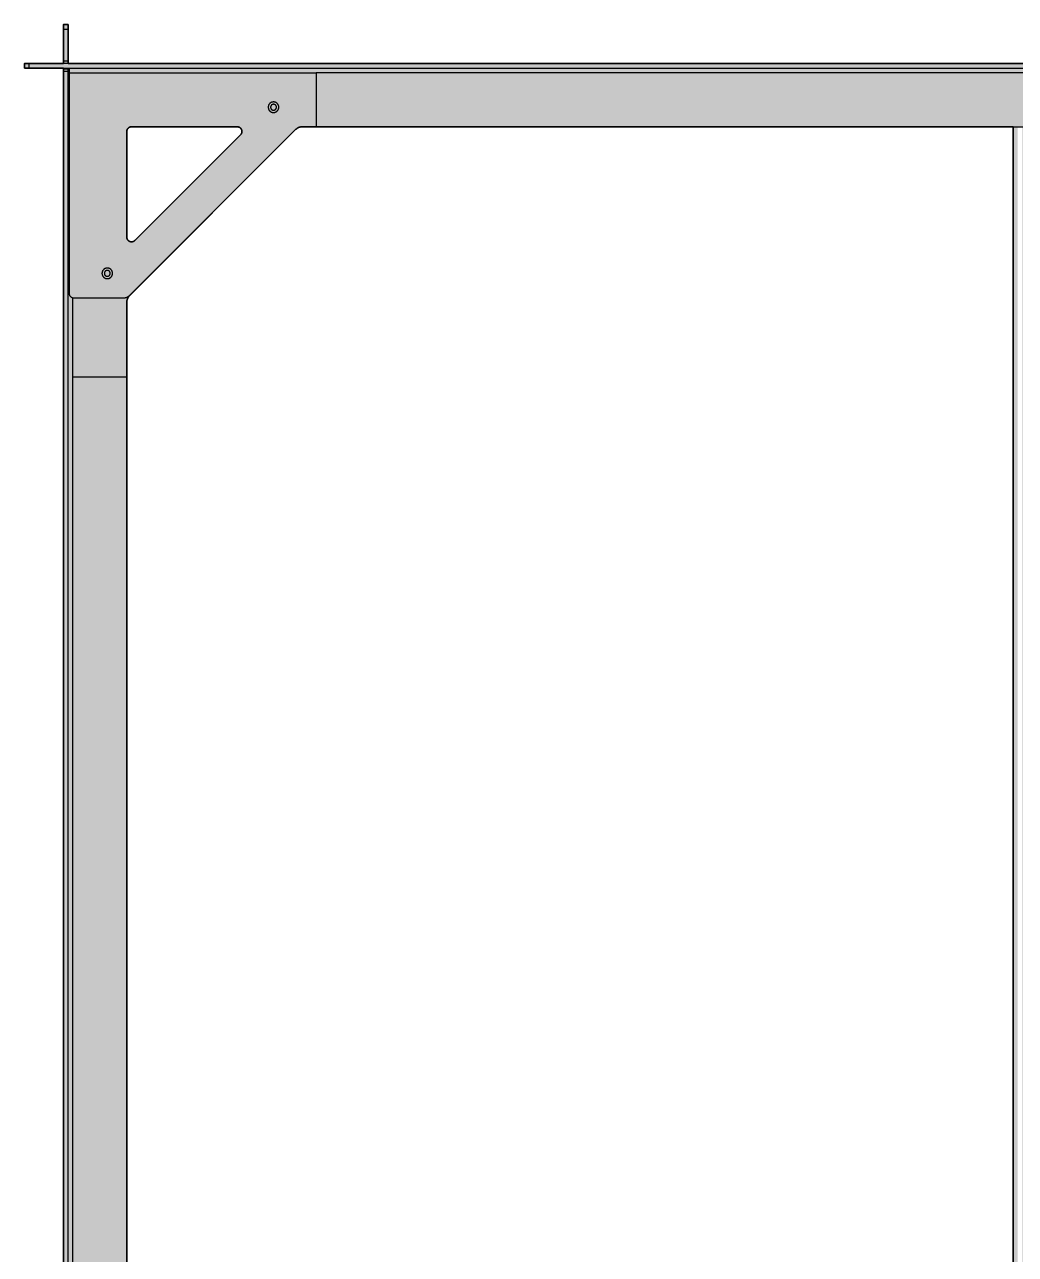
# Model space of a CAD drawing. Header units: millimetres. Extents: x 0 to 4956, y -1567 to 527.
# Drawn here: x 3262 to 4105, y -520 to 527 of the extents above; entities that cross this region are included whole.
import ezdxf

# ---------------------------------------------------------------- set-up
doc = ezdxf.new("R2010")
doc.units = ezdxf.units.MM
doc.layers.add('Blocks', color=7, linetype='Continuous')
doc.layers.add('Blocks$Fill', color=7, linetype='Continuous', true_color=0xffffff)
doc.layers.add('Blocks$Inner', color=7, linetype='Continuous', lineweight=25, true_color=0x007f00)
doc.layers.add('Blocks$Outline', color=7, linetype='Continuous', lineweight=35, true_color=0xff3f3f)

# ---------------------------------------------------------------- blocks, each defined once
blk = doc.blocks.new('Connect bed 160x200 Top')
at = {"layer": 'Blocks$Fill'}
h = blk.add_hatch(color=256, dxfattribs=at)
h.paths.add_polyline_path([(296.5, -972.4), (296.5, -1003.2), (292.5, -1003.2), (292.5, -999.2), (292.5, -972.4), (292.5, -970.4), (292.5, -970.2), (263.5, -970.2), (259.5, -970.2), (259.5, -966.2), (263.5, -966.2), (292.5, -966.2), (292.5, -965.7), (292.5, -965.5), (292.5, 1053.3), (292.5, 1053.8), (259.5, 1053.8), (259.5, 1057.8), (263.3, 1057.8), (263.5, 1057.8), (292.5, 1057.8), (292.5, 1058), (292.5, 1086.8), (292.5, 1090.8), (296.5, 1090.8), (296.5, 1086.8), (296.5, 1058), (296.5, 1057.8), (1650, 1057.8), (1916.5, 1057.8), (1916.5, 1058), (1916.5, 1060), (1916.5, 1086.8), (1916.5, 1090.8), (1920.5, 1090.8), (1920.5, 1086.8), (1920.5, 1060), (1920.5, 1057.8), (1953.5, 1057.8), (1953.5, 1053.8), (1949.5, 1053.8), (1920.5, 1053.8), (1920.5, 1053.1), (1920.5, 1051.1), (1920.5, -965.5), (1920.5, -966.2), (1953.5, -966.2), (1953.5, -970.2), (1949.5, -970.2), (1920.5, -970.2), (1920.5, -970.4), (1920.5, -972.4), (1920.5, -999.2), (1920.5, -1003.2), (1916.5, -1003.2), (1916.5, -999.2), (1916.5, -972.4), (1916.5, -970.2), (1650, -970.2), (296.5, -970.2), (296.5, -970.4)], flags=0)
h.paths.add_polyline_path([(346.5, 1000), (346.5, 999.8), (346.5, 909.9), (346.5, 909.8), (346.5, 909.6), (346.5, 909.5), (346.5, 909.4), (346.5, 909.2), (346.6, 909.1), (346.6, 909), (346.6, 908.8), (346.7, 908.7), (346.7, 908.6), (346.8, 908.4), (346.8, 908.3), (346.9, 908.2), (346.9, 908), (347, 907.9), (347.1, 907.8), (347.2, 907.7), (347.2, 907.6), (347.3, 907.5), (347.4, 907.4), (347.5, 907.3), (347.6, 907.2), (347.7, 907.1), (347.8, 907), (347.9, 906.9), (348, 906.8), (348.1, 906.7), (348.2, 906.6), (348.3, 906.5), (348.5, 906.5), (348.6, 906.4), (348.7, 906.3), (348.8, 906.3), (349, 906.2), (349.1, 906.2), (349.2, 906.1), (349.3, 906.1), (349.5, 906), (349.6, 906), (349.8, 906), (349.9, 906), (350, 905.9), (350.2, 905.9), (350.3, 905.9), (350.4, 905.9), (350.6, 905.9), (350.7, 905.9), (350.9, 905.9), (351, 905.9), (351.1, 906), (351.3, 906), (351.4, 906), (351.5, 906.1), (351.7, 906.1), (351.8, 906.1), (351.9, 906.2), (352.1, 906.2), (352.2, 906.3), (352.3, 906.4), (352.4, 906.4), (352.6, 906.5), (352.7, 906.6), (352.8, 906.6), (352.9, 906.7), (353, 906.8), (353.1, 906.9), (353.2, 907), (353.3, 907.1), (443.2, 997), (443.3, 997.1), (443.4, 997.2), (443.5, 997.3), (443.6, 997.4), (443.7, 997.5), (443.8, 997.6), (443.8, 997.8), (443.9, 997.9), (444, 998), (444, 998.1), (444.1, 998.3), (444.1, 998.4), (444.2, 998.5), (444.2, 998.6), (444.3, 998.8), (444.3, 998.9), (444.3, 999.1), (444.4, 999.2), (444.4, 999.3), (444.4, 999.5), (444.4, 999.6), (444.4, 999.7), (444.4, 999.9), (444.4, 1000), (444.4, 1000.2), (444.4, 1000.3), (444.4, 1000.4), (444.3, 1000.6), (444.3, 1000.7), (444.3, 1000.8), (444.2, 1001), (444.2, 1001.1), (444.1, 1001.2), (444.1, 1001.4), (444, 1001.5), (444, 1001.6), (443.9, 1001.7), (443.9, 1001.9), (443.8, 1002), (443.7, 1002.1), (443.6, 1002.2), (443.5, 1002.3), (443.5, 1002.4), (443.4, 1002.5), (443.3, 1002.6), (443.2, 1002.7), (443.1, 1002.8), (443, 1002.9), (442.9, 1003), (442.7, 1003.1), (442.6, 1003.2), (442.5, 1003.2), (442.4, 1003.3), (442.3, 1003.4), (442.1, 1003.4), (442, 1003.5), (441.9, 1003.5), (441.8, 1003.6), (441.6, 1003.6), (441.5, 1003.7), (441.4, 1003.7), (441.2, 1003.7), (441.1, 1003.8), (441, 1003.8), (440.8, 1003.8), (440.7, 1003.8), (440.5, 1003.8), (440.4, 1003.8), (350.5, 1003.8), (350.3, 1003.8), (350.2, 1003.8), (350.1, 1003.8), (349.9, 1003.8), (349.8, 1003.8), (349.7, 1003.7), (349.5, 1003.7), (349.4, 1003.7), (349.3, 1003.6), (349.1, 1003.6), (349, 1003.6), (348.9, 1003.5), (348.8, 1003.4), (348.6, 1003.4), (348.5, 1003.3), (348.4, 1003.2), (348.3, 1003.2), (348.2, 1003.1), (348.1, 1003), (348, 1002.9), (347.9, 1002.8), (347.8, 1002.8), (347.7, 1002.7), (347.6, 1002.6), (347.5, 1002.5), (347.4, 1002.4), (347.3, 1002.2), (347.2, 1002.1), (347.1, 1002), (347.1, 1001.9), (347, 1001.8), (346.9, 1001.7), (346.9, 1001.5), (346.8, 1001.4), (346.8, 1001.3), (346.7, 1001.2), (346.7, 1001), (346.6, 1000.9), (346.6, 1000.8), (346.6, 1000.6), (346.5, 1000.5), (346.5, 1000.4), (346.5, 1000.2), (346.5, 1000.1)], flags=0)
h.paths.add_polyline_path([(1772.6, 1003.8), (1772.4, 1003.8), (1772.3, 1003.8), (1772.2, 1003.8), (1772, 1003.8), (1771.9, 1003.8), (1771.7, 1003.7), (1771.6, 1003.7), (1771.5, 1003.7), (1771.3, 1003.6), (1771.2, 1003.6), (1771.1, 1003.5), (1771, 1003.5), (1770.8, 1003.4), (1770.7, 1003.4), (1770.6, 1003.3), (1770.5, 1003.2), (1770.3, 1003.2), (1770.2, 1003.1), (1770.1, 1003), (1770, 1002.9), (1769.9, 1002.8), (1769.8, 1002.7), (1769.7, 1002.6), (1769.6, 1002.5), (1769.5, 1002.4), (1769.4, 1002.3), (1769.3, 1002.2), (1769.3, 1002.1), (1769.2, 1002), (1769.1, 1001.9), (1769.1, 1001.7), (1769, 1001.6), (1768.9, 1001.5), (1768.9, 1001.4), (1768.8, 1001.2), (1768.8, 1001.1), (1768.7, 1001), (1768.7, 1000.8), (1768.7, 1000.7), (1768.6, 1000.6), (1768.6, 1000.4), (1768.6, 1000.3), (1768.6, 1000.2), (1768.6, 1000), (1768.6, 999.9), (1768.6, 999.7), (1768.6, 999.6), (1768.6, 999.5), (1768.6, 999.3), (1768.6, 999.2), (1768.6, 999.1), (1768.7, 998.9), (1768.7, 998.8), (1768.7, 998.6), (1768.8, 998.5), (1768.8, 998.4), (1768.9, 998.3), (1768.9, 998.1), (1769, 998), (1769.1, 997.9), (1769.1, 997.8), (1769.2, 997.6), (1769.3, 997.5), (1769.4, 997.4), (1769.5, 997.3), (1769.6, 997.2), (1769.6, 997.1), (1769.7, 997), (1859.7, 907.1), (1859.8, 907), (1859.9, 906.9), (1860, 906.8), (1860.1, 906.7), (1860.2, 906.6), (1860.3, 906.6), (1860.4, 906.5), (1860.5, 906.4), (1860.7, 906.4), (1860.8, 906.3), (1860.9, 906.2), (1861, 906.2), (1861.2, 906.1), (1861.3, 906.1), (1861.4, 906.1), (1861.6, 906), (1861.7, 906), (1861.8, 906), (1862, 905.9), (1862.1, 905.9), (1862.3, 905.9), (1862.4, 905.9), (1862.5, 905.9), (1862.7, 905.9), (1862.8, 905.9), (1862.9, 905.9), (1863.1, 906), (1863.2, 906), (1863.4, 906), (1863.5, 906), (1863.6, 906.1), (1863.8, 906.1), (1863.9, 906.2), (1864, 906.2), (1864.1, 906.3), (1864.3, 906.3), (1864.4, 906.4), (1864.5, 906.5), (1864.6, 906.5), (1864.7, 906.6), (1864.9, 906.7), (1865, 906.8), (1865.1, 906.9), (1865.2, 907), (1865.3, 907.1), (1865.4, 907.2), (1865.5, 907.3), (1865.6, 907.4), (1865.7, 907.5), (1865.7, 907.6), (1865.8, 907.7), (1865.9, 907.8), (1866, 907.9), (1866, 908), (1866.1, 908.2), (1866.1, 908.3), (1866.2, 908.4), (1866.2, 908.6), (1866.3, 908.7), (1866.3, 908.8), (1866.4, 909), (1866.4, 909.1), (1866.4, 909.2), (1866.4, 909.4), (1866.5, 909.5), (1866.5, 909.6), (1866.5, 909.8), (1866.5, 909.9), (1866.5, 999.8), (1866.5, 1000), (1866.5, 1000.1), (1866.5, 1000.2), (1866.4, 1000.4), (1866.4, 1000.5), (1866.4, 1000.7), (1866.4, 1000.8), (1866.3, 1000.9), (1866.3, 1001.1), (1866.2, 1001.2), (1866.2, 1001.3), (1866.1, 1001.5), (1866.1, 1001.6), (1866, 1001.7), (1866, 1001.8), (1865.9, 1002), (1865.8, 1002.1), (1865.7, 1002.2), (1865.6, 1002.3), (1865.6, 1002.4), (1865.5, 1002.5), (1865.4, 1002.6), (1865.3, 1002.7), (1865.2, 1002.8), (1865.1, 1002.9), (1864.9, 1003), (1864.8, 1003.1), (1864.7, 1003.1), (1864.6, 1003.2), (1864.5, 1003.3), (1864.4, 1003.4), (1864.2, 1003.4), (1864.1, 1003.5), (1864, 1003.5), (1863.9, 1003.6), (1863.7, 1003.6), (1863.6, 1003.7), (1863.5, 1003.7), (1863.3, 1003.7), (1863.2, 1003.8), (1863, 1003.8), (1862.9, 1003.8), (1862.8, 1003.8), (1862.6, 1003.8), (1862.5, 1003.8)], flags=0)
h.paths.add_polyline_path([(1866.5, -912.3), (1866.5, -912.2), (1866.5, -822.3), (1866.5, -822.1), (1866.5, -822), (1866.5, -821.8), (1866.4, -821.7), (1866.4, -821.6), (1866.4, -821.4), (1866.4, -821.3), (1866.3, -821.2), (1866.3, -821), (1866.2, -820.9), (1866.2, -820.8), (1866.1, -820.6), (1866.1, -820.5), (1866, -820.4), (1866, -820.3), (1865.9, -820.1), (1865.8, -820), (1865.7, -819.9), (1865.7, -819.8), (1865.6, -819.7), (1865.5, -819.6), (1865.4, -819.5), (1865.3, -819.4), (1865.2, -819.3), (1865.1, -819.2), (1865, -819.1), (1864.9, -819), (1864.7, -819), (1864.6, -818.9), (1864.5, -818.8), (1864.4, -818.7), (1864.3, -818.7), (1864.1, -818.6), (1864, -818.6), (1863.9, -818.5), (1863.8, -818.5), (1863.6, -818.4), (1863.5, -818.4), (1863.4, -818.3), (1863.2, -818.3), (1863.1, -818.3), (1862.9, -818.3), (1862.8, -818.3), (1862.7, -818.3), (1862.5, -818.3), (1862.4, -818.3), (1862.3, -818.3), (1862.1, -818.3), (1862, -818.3), (1861.8, -818.3), (1861.7, -818.3), (1861.6, -818.4), (1861.4, -818.4), (1861.3, -818.4), (1861.2, -818.5), (1861, -818.5), (1860.9, -818.6), (1860.8, -818.6), (1860.7, -818.7), (1860.5, -818.8), (1860.4, -818.8), (1860.3, -818.9), (1860.2, -819), (1860.1, -819.1), (1860, -819.1), (1859.9, -819.2), (1859.8, -819.3), (1859.7, -819.4), (1769.7, -909.3), (1769.6, -909.4), (1769.6, -909.5), (1769.5, -909.6), (1769.4, -909.8), (1769.3, -909.9), (1769.2, -910), (1769.1, -910.1), (1769.1, -910.2), (1769, -910.3), (1768.9, -910.5), (1768.9, -910.6), (1768.8, -910.7), (1768.8, -910.9), (1768.7, -911), (1768.7, -911.1), (1768.7, -911.3), (1768.6, -911.4), (1768.6, -911.5), (1768.6, -911.7), (1768.6, -911.8), (1768.6, -911.9), (1768.6, -912.1), (1768.6, -912.2), (1768.6, -912.4), (1768.6, -912.5), (1768.6, -912.6), (1768.6, -912.8), (1768.6, -912.9), (1768.7, -913), (1768.7, -913.2), (1768.7, -913.3), (1768.8, -913.4), (1768.8, -913.6), (1768.9, -913.7), (1768.9, -913.8), (1769, -914), (1769.1, -914.1), (1769.1, -914.2), (1769.2, -914.3), (1769.3, -914.4), (1769.3, -914.5), (1769.4, -914.7), (1769.5, -914.8), (1769.6, -914.9), (1769.7, -915), (1769.8, -915.1), (1769.9, -915.2), (1770, -915.2), (1770.1, -915.3), (1770.2, -915.4), (1770.3, -915.5), (1770.5, -915.6), (1770.6, -915.6), (1770.7, -915.7), (1770.8, -915.8), (1771, -915.8), (1771.1, -915.9), (1771.2, -915.9), (1771.3, -916), (1771.5, -916), (1771.6, -916.1), (1771.7, -916.1), (1771.9, -916.1), (1772, -916.1), (1772.2, -916.1), (1772.3, -916.2), (1772.4, -916.2), (1772.6, -916.2), (1862.5, -916.2), (1862.6, -916.2), (1862.8, -916.2), (1862.9, -916.1), (1863, -916.1), (1863.2, -916.1), (1863.3, -916.1), (1863.5, -916), (1863.6, -916), (1863.7, -916), (1863.9, -915.9), (1864, -915.9), (1864.1, -915.8), (1864.2, -915.8), (1864.4, -915.7), (1864.5, -915.6), (1864.6, -915.6), (1864.7, -915.5), (1864.8, -915.4), (1864.9, -915.3), (1865.1, -915.2), (1865.2, -915.1), (1865.3, -915), (1865.4, -914.9), (1865.5, -914.8), (1865.6, -914.7), (1865.6, -914.6), (1865.7, -914.5), (1865.8, -914.4), (1865.9, -914.3), (1866, -914.2), (1866, -914), (1866.1, -913.9), (1866.1, -913.8), (1866.2, -913.7), (1866.2, -913.5), (1866.3, -913.4), (1866.3, -913.3), (1866.4, -913.1), (1866.4, -913), (1866.4, -912.9), (1866.4, -912.7), (1866.5, -912.6), (1866.5, -912.4)], flags=0)
h.paths.add_polyline_path([(1108.5, -916.2), (1108.5, 1003.8), (1104.5, 1003.8), (1104.5, -916.2)], flags=0)
h.paths.add_polyline_path([(440.4, -916.2), (440.5, -916.2), (440.7, -916.2), (440.8, -916.1), (441, -916.1), (441.1, -916.1), (441.2, -916.1), (441.4, -916.1), (441.5, -916), (441.6, -916), (441.8, -915.9), (441.9, -915.9), (442, -915.8), (442.1, -915.8), (442.3, -915.7), (442.4, -915.6), (442.5, -915.6), (442.6, -915.5), (442.7, -915.4), (442.9, -915.3), (443, -915.2), (443.1, -915.2), (443.2, -915.1), (443.3, -915), (443.4, -914.9), (443.5, -914.8), (443.5, -914.7), (443.6, -914.5), (443.7, -914.4), (443.8, -914.3), (443.9, -914.2), (443.9, -914.1), (444, -914), (444, -913.8), (444.1, -913.7), (444.1, -913.6), (444.2, -913.4), (444.2, -913.3), (444.3, -913.2), (444.3, -913), (444.3, -912.9), (444.4, -912.8), (444.4, -912.6), (444.4, -912.5), (444.4, -912.4), (444.4, -912.2), (444.4, -912.1), (444.4, -911.9), (444.4, -911.8), (444.4, -911.7), (444.4, -911.5), (444.3, -911.4), (444.3, -911.3), (444.3, -911.1), (444.2, -911), (444.2, -910.9), (444.1, -910.7), (444.1, -910.6), (444, -910.5), (444, -910.3), (443.9, -910.2), (443.8, -910.1), (443.8, -910), (443.7, -909.9), (443.6, -909.8), (443.5, -909.6), (443.4, -909.5), (443.3, -909.4), (443.2, -909.3), (353.3, -819.4), (353.2, -819.3), (353.1, -819.2), (353, -819.1), (352.9, -819.1), (352.8, -819), (352.7, -818.9), (352.6, -818.8), (352.4, -818.8), (352.3, -818.7), (352.2, -818.6), (352.1, -818.6), (351.9, -818.5), (351.8, -818.5), (351.7, -818.4), (351.5, -818.4), (351.4, -818.4), (351.3, -818.3), (351.1, -818.3), (351, -818.3), (350.9, -818.3), (350.7, -818.3), (350.6, -818.3), (350.4, -818.3), (350.3, -818.3), (350.2, -818.3), (350, -818.3), (349.9, -818.3), (349.8, -818.3), (349.6, -818.3), (349.5, -818.4), (349.3, -818.4), (349.2, -818.5), (349.1, -818.5), (349, -818.6), (348.8, -818.6), (348.7, -818.7), (348.6, -818.7), (348.5, -818.8), (348.3, -818.9), (348.2, -819), (348.1, -819), (348, -819.1), (347.9, -819.2), (347.8, -819.3), (347.7, -819.4), (347.6, -819.5), (347.5, -819.6), (347.4, -819.7), (347.3, -819.8), (347.2, -819.9), (347.2, -820), (347.1, -820.1), (347, -820.3), (346.9, -820.4), (346.9, -820.5), (346.8, -820.6), (346.8, -820.8), (346.7, -820.9), (346.7, -821), (346.6, -821.2), (346.6, -821.3), (346.6, -821.4), (346.5, -821.6), (346.5, -821.7), (346.5, -821.8), (346.5, -822), (346.5, -822.1), (346.5, -822.3), (346.5, -912.2), (346.5, -912.3), (346.5, -912.4), (346.5, -912.6), (346.5, -912.7), (346.5, -912.8), (346.6, -913), (346.6, -913.1), (346.6, -913.2), (346.7, -913.4), (346.7, -913.5), (346.8, -913.6), (346.8, -913.8), (346.9, -913.9), (346.9, -914), (347, -914.1), (347.1, -914.2), (347.1, -914.4), (347.2, -914.5), (347.3, -914.6), (347.4, -914.7), (347.5, -914.8), (347.6, -914.9), (347.7, -915), (347.8, -915.1), (347.9, -915.2), (348, -915.3), (348.1, -915.4), (348.2, -915.4), (348.3, -915.5), (348.4, -915.6), (348.5, -915.7), (348.6, -915.7), (348.8, -915.8), (348.9, -915.8), (349, -915.9), (349.1, -915.9), (349.3, -916), (349.4, -916), (349.5, -916.1), (349.7, -916.1), (349.8, -916.1), (349.9, -916.1), (350.1, -916.1), (350.2, -916.2), (350.3, -916.2), (350.5, -916.2)], flags=0)
h.paths.add_polyline_path([(1112.5, -916.2), (1650, -916.2), (1705.5, -916.2), (1717.4, -916.2), (1717.7, -916.2), (1718, -916.1), (1718.3, -916.1), (1718.5, -916.1), (1718.8, -916), (1719.1, -915.9), (1719.3, -915.9), (1719.6, -915.8), (1719.9, -915.7), (1720.1, -915.6), (1720.4, -915.5), (1720.6, -915.4), (1720.9, -915.3), (1721.1, -915.1), (1721.3, -915), (1721.6, -914.9), (1721.8, -914.7), (1722, -914.5), (1722.2, -914.4), (1722.4, -914.2), (1722.6, -914), (1722.8, -913.8), (1864.1, -772.5), (1864.5, -772.1), (1864.7, -771.9), (1864.9, -771.7), (1865, -771.5), (1865.2, -771.2), (1865.3, -771), (1865.5, -770.8), (1865.6, -770.5), (1865.7, -770.3), (1865.8, -770), (1865.9, -769.8), (1866, -769.5), (1866.1, -769.3), (1866.2, -769), (1866.3, -768.7), (1866.3, -768.5), (1866.4, -768.2), (1866.4, -767.9), (1866.4, -767.7), (1866.5, -767.4), (1866.5, -767.1), (1866.5, -766.9), (1866.5, 854.8), (1866.5, 855.1), (1866.4, 855.3), (1866.4, 855.6), (1866.4, 855.9), (1866.3, 856.1), (1866.3, 856.4), (1866.2, 856.7), (1866.1, 856.9), (1866, 857.2), (1865.9, 857.5), (1865.8, 857.7), (1865.7, 858), (1865.6, 858.2), (1865.5, 858.4), (1865.3, 858.7), (1865.2, 858.9), (1865, 859.1), (1864.9, 859.4), (1864.7, 859.6), (1864.5, 859.8), (1864.3, 860), (1864.1, 860.2), (1722.6, 1001.7), (1722.4, 1001.9), (1722.2, 1002), (1722, 1002.2), (1721.8, 1002.4), (1721.6, 1002.5), (1721.3, 1002.7), (1721.1, 1002.8), (1720.9, 1002.9), (1720.6, 1003.1), (1720.4, 1003.2), (1720.1, 1003.3), (1719.9, 1003.4), (1719.6, 1003.5), (1719.3, 1003.5), (1719.1, 1003.6), (1718.8, 1003.7), (1718.5, 1003.7), (1718.3, 1003.8), (1718, 1003.8), (1717.7, 1003.8), (1717.4, 1003.8), (1717.2, 1003.8), (1705.5, 1003.8), (1650, 1003.8), (1112.5, 1003.8)], flags=0)
h.paths.add_polyline_path([(507.5, -916.2), (1100.5, -916.2), (1100.5, 1003.8), (507.5, 1003.8), (495.8, 1003.8), (495.3, 1003.8), (495, 1003.8), (494.7, 1003.8), (494.4, 1003.7), (494.2, 1003.7), (493.9, 1003.6), (493.6, 1003.5), (493.4, 1003.5), (493.1, 1003.4), (492.9, 1003.3), (492.6, 1003.2), (492.4, 1003.1), (492.1, 1002.9), (491.9, 1002.8), (491.6, 1002.7), (491.4, 1002.5), (491.2, 1002.4), (491, 1002.2), (490.8, 1002), (490.5, 1001.9), (490.3, 1001.7), (490.1, 1001.5), (348.9, 860.2), (348.3, 859.6), (348.1, 859.4), (348, 859.1), (347.8, 858.9), (347.7, 858.7), (347.5, 858.4), (347.4, 858.2), (347.3, 858), (347.2, 857.7), (347.1, 857.5), (347, 857.2), (346.9, 856.9), (346.8, 856.7), (346.7, 856.4), (346.7, 856.1), (346.6, 855.9), (346.6, 855.6), (346.6, 855.3), (346.5, 855.1), (346.5, 854.8), (346.5, 854.5), (346.5, 790.8), (346.5, -703.2), (346.5, -767.1), (346.5, -767.4), (346.6, -767.7), (346.6, -767.9), (346.6, -768.2), (346.7, -768.5), (346.7, -768.7), (346.8, -769), (346.9, -769.3), (347, -769.5), (347.1, -769.8), (347.2, -770), (347.3, -770.3), (347.4, -770.5), (347.5, -770.8), (347.7, -771), (347.8, -771.2), (348, -771.5), (348.1, -771.7), (348.3, -771.9), (348.5, -772.1), (348.9, -772.5), (490.3, -914), (490.5, -914.2), (490.8, -914.4), (491, -914.5), (491.2, -914.7), (491.4, -914.9), (491.6, -915), (491.9, -915.1), (492.1, -915.3), (492.4, -915.4), (492.6, -915.5), (492.9, -915.6), (493.1, -915.7), (493.4, -915.8), (493.6, -915.9), (493.9, -915.9), (494.2, -916), (494.4, -916.1), (494.7, -916.1), (495, -916.1), (495.3, -916.2), (495.5, -916.2), (495.8, -916.2)], flags=0)
at = {"layer": 'Blocks$Inner'}
for p, q in [((263.3, 1057.8), (259.5, 1057.8)), ((259.5, 1057.8), (259.5, 1053.8)), ((263.5, 1057.8), (263.3, 1057.8)), ((263.5, 1053.8), (263.5, 1057.8)), ((1650, 1057.8), (263.5, 1057.8)), ((292.5, 1060), (296.5, 1060)), ((296.5, 1057.8), (296.5, 1058)), ((259.5, 1053.8), (263.5, 1053.8)), ((263.5, 1053.8), (1650, 1053.8)), ((297.7, 1049.8), (297.7, 1053.8)), ((1650, 1049.8), (507.5, 1049.8)), ((297.7, 1036.8), (296.5, 1036.8)), ((507.5, 1003.8), (1650, 1003.8)), ((1100.5, 1003.8), (1100.5, -916.2)), ((300.5, -770.3), (300.5, 858))]:
    blk.add_line(p, q, dxfattribs=at)
for points in [[(296.5, 1086.8), (296.5, 1090.8), (292.5, 1090.8), (292.5, 1086.8)], [(495.8, 1003.8), (495.5, 1003.8), (495.3, 1003.8), (495, 1003.8), (494.7, 1003.8), (494.4, 1003.7), (494.2, 1003.7), (493.9, 1003.6), (493.6, 1003.5), (493.4, 1003.5), (493.1, 1003.4), (492.9, 1003.3), (492.6, 1003.2), (492.4, 1003.1), (492.1, 1002.9), (491.9, 1002.8), (491.6, 1002.7), (491.4, 1002.5), (491.2, 1002.4), (491, 1002.2), (490.8, 1002), (490.5, 1001.9), (490.3, 1001.7), (490.1, 1001.5), (348.8, 860.2), (348.6, 860), (348.4, 859.8), (348.2, 859.6), (348, 859.5), (347.8, 859.3), (347.6, 859.1), (347.3, 859), (347.1, 858.9), (346.9, 858.7), (346.6, 858.6), (346.4, 858.5), (346.1, 858.4), (345.9, 858.3), (345.6, 858.2), (345.3, 858.1), (345.1, 858.1), (344.8, 858), (344.5, 857.9), (344.3, 857.9), (344, 857.9), (343.7, 857.8), (343.4, 857.8), (343.2, 857.8), (301.7, 857.8), (301.5, 857.8), (301.4, 857.8), (301.3, 857.9), (301.1, 857.9), (301, 857.9), (300.9, 857.9), (300.7, 857.9), (300.6, 858), (300.5, 858), (300.3, 858.1), (300.2, 858.1), (300.1, 858.2), (300, 858.2), (299.8, 858.3), (299.7, 858.3), (299.6, 858.4), (299.5, 858.5), (299.4, 858.6), (299.3, 858.6), (299.2, 858.7), (299.1, 858.8), (299, 858.9), (298.9, 859), (298.8, 859.1), (298.7, 859.2), (298.6, 859.3), (298.5, 859.4), (298.4, 859.5), (298.3, 859.6), (298.3, 859.8), (298.2, 859.9), (298.1, 860), (298.1, 860.1), (298, 860.2), (298, 860.4), (297.9, 860.5), (297.9, 860.6), (297.8, 860.8), (297.8, 860.9), (297.8, 861), (297.7, 861.2), (297.7, 861.3), (297.7, 861.4), (297.7, 861.6), (297.7, 861.7), (297.7, 861.8), (297.7, 1049.8), (507.5, 1049.8), (507.5, 1003.8)], [(475.8, 1020.6), (475.8, 1020.8), (475.7, 1020.9), (475.7, 1021.1), (475.7, 1021.2), (475.7, 1021.4), (475.6, 1021.6), (475.6, 1021.7), (475.5, 1021.9), (475.5, 1022), (475.4, 1022.1), (475.4, 1022.3), (475.3, 1022.4), (475.2, 1022.6), (475.2, 1022.7), (475.1, 1022.8), (475, 1023), (474.9, 1023.1), (474.8, 1023.2), (474.7, 1023.3), (474.6, 1023.5), (474.5, 1023.6), (474.4, 1023.7), (474.3, 1023.8), (474.2, 1023.9), (474.1, 1024), (473.9, 1024.1), (473.8, 1024.2), (473.7, 1024.3), (473.6, 1024.3), (473.4, 1024.4), (473.3, 1024.5), (473.1, 1024.6), (473, 1024.6), (472.9, 1024.7), (472.7, 1024.7), (472.6, 1024.8), (472.4, 1024.8), (472.3, 1024.9), (472.1, 1024.9), (472, 1024.9), (471.8, 1024.9), (471.7, 1025), (471.5, 1025), (471.3, 1025), (471.2, 1025), (471, 1025), (470.9, 1025), (470.7, 1024.9), (470.6, 1024.9), (470.4, 1024.9), (470.3, 1024.9), (470.1, 1024.8), (470, 1024.8), (469.8, 1024.7), (469.7, 1024.7), (469.5, 1024.6), (469.4, 1024.6), (469.2, 1024.5), (469.1, 1024.4), (469, 1024.3), (468.8, 1024.3), (468.7, 1024.2), (468.6, 1024.1), (468.5, 1024), (468.3, 1023.9), (468.2, 1023.8), (468.1, 1023.7), (468, 1023.6), (467.9, 1023.5), (467.8, 1023.3), (467.7, 1023.2), (467.6, 1023.1), (467.5, 1023), (467.4, 1022.8), (467.4, 1022.7), (467.3, 1022.6), (467.2, 1022.4), (467.1, 1022.3), (467.1, 1022.1), (467, 1022), (467, 1021.9), (466.9, 1021.7), (466.9, 1021.6), (466.9, 1021.4), (466.8, 1021.2), (466.8, 1021.1), (466.8, 1020.9), (466.8, 1020.8), (466.8, 1020.6), (466.8, 1020.5), (466.8, 1020.3), (466.8, 1020.2), (466.8, 1020), (466.8, 1019.9), (466.8, 1019.7), (466.9, 1019.6), (466.9, 1019.4), (466.9, 1019.2), (467, 1019.1), (467, 1019), (467.1, 1018.8), (467.1, 1018.7), (467.2, 1018.5), (467.3, 1018.4), (467.4, 1018.2), (467.4, 1018.1), (467.5, 1018), (467.6, 1017.9), (467.7, 1017.7), (467.8, 1017.6), (467.9, 1017.5), (468, 1017.4), (468.1, 1017.3), (468.2, 1017.2), (468.3, 1017.1), (468.5, 1017), (468.6, 1016.9), (468.7, 1016.8), (468.8, 1016.7), (469, 1016.6), (469.1, 1016.5), (469.2, 1016.5), (469.4, 1016.4), (469.5, 1016.3), (469.7, 1016.3), (469.8, 1016.2), (470, 1016.2), (470.1, 1016.1), (470.3, 1016.1), (470.4, 1016.1), (470.6, 1016), (470.7, 1016), (470.9, 1016), (471, 1016), (471.2, 1016), (471.3, 1016), (471.5, 1016), (471.7, 1016), (471.8, 1016), (472, 1016), (472.1, 1016.1), (472.3, 1016.1), (472.4, 1016.1), (472.6, 1016.2), (472.7, 1016.2), (472.9, 1016.3), (473, 1016.3), (473.1, 1016.4), (473.3, 1016.5), (473.4, 1016.5), (473.6, 1016.6), (473.7, 1016.7), (473.8, 1016.8), (473.9, 1016.9), (474.1, 1017), (474.2, 1017.1), (474.3, 1017.2), (474.4, 1017.3), (474.5, 1017.4), (474.6, 1017.5), (474.7, 1017.6), (474.8, 1017.7), (474.9, 1017.9), (475, 1018), (475.1, 1018.1), (475.2, 1018.2), (475.2, 1018.4), (475.3, 1018.5), (475.4, 1018.7), (475.4, 1018.8), (475.5, 1019), (475.5, 1019.1), (475.6, 1019.2), (475.6, 1019.4), (475.7, 1019.6), (475.7, 1019.7), (475.7, 1019.9), (475.7, 1020), (475.8, 1020.2), (475.8, 1020.3), (475.8, 1020.5)], [(471.2, 1023), (471.1, 1023), (471, 1023), (470.9, 1023), (470.9, 1022.9), (470.8, 1022.9), (470.7, 1022.9), (470.6, 1022.9), (470.5, 1022.9), (470.4, 1022.8), (470.4, 1022.8), (470.3, 1022.8), (470.2, 1022.7), (470.1, 1022.7), (470.1, 1022.6), (470, 1022.6), (469.9, 1022.6), (469.8, 1022.5), (469.8, 1022.5), (469.7, 1022.4), (469.6, 1022.3), (469.6, 1022.3), (469.5, 1022.2), (469.4, 1022.2), (469.4, 1022.1), (469.3, 1022), (469.3, 1022), (469.2, 1021.9), (469.2, 1021.8), (469.1, 1021.8), (469.1, 1021.7), (469.1, 1021.6), (469, 1021.5), (469, 1021.4), (469, 1021.4), (468.9, 1021.3), (468.9, 1021.2), (468.9, 1021.1), (468.9, 1021), (468.8, 1020.9), (468.8, 1020.9), (468.8, 1020.8), (468.8, 1020.7), (468.8, 1020.6), (468.8, 1020.5), (468.8, 1020.4), (468.8, 1020.3), (468.8, 1020.3), (468.8, 1020.2), (468.8, 1020.1), (468.8, 1020), (468.9, 1019.9), (468.9, 1019.8), (468.9, 1019.8), (468.9, 1019.7), (469, 1019.6), (469, 1019.5), (469, 1019.4), (469.1, 1019.4), (469.1, 1019.3), (469.1, 1019.2), (469.2, 1019.1), (469.2, 1019.1), (469.3, 1019), (469.3, 1018.9), (469.4, 1018.9), (469.4, 1018.8), (469.5, 1018.7), (469.6, 1018.7), (469.6, 1018.6), (469.7, 1018.5), (469.8, 1018.5), (469.8, 1018.4), (469.9, 1018.4), (470, 1018.3), (470.1, 1018.3), (470.1, 1018.3), (470.2, 1018.2), (470.3, 1018.2), (470.4, 1018.2), (470.4, 1018.1), (470.5, 1018.1), (470.6, 1018.1), (470.7, 1018), (470.8, 1018), (470.9, 1018), (470.9, 1018), (471, 1018), (471.1, 1018), (471.2, 1018), (471.3, 1018), (471.4, 1018), (471.5, 1018), (471.5, 1018), (471.6, 1018), (471.7, 1018), (471.8, 1018), (471.9, 1018), (472, 1018.1), (472.1, 1018.1), (472.1, 1018.1), (472.2, 1018.2), (472.3, 1018.2), (472.4, 1018.2), (472.5, 1018.3), (472.5, 1018.3), (472.6, 1018.3), (472.7, 1018.4), (472.7, 1018.4), (472.8, 1018.5), (472.9, 1018.5), (472.9, 1018.6), (473, 1018.7), (473.1, 1018.7), (473.1, 1018.8), (473.2, 1018.9), (473.2, 1018.9), (473.3, 1019), (473.3, 1019.1), (473.4, 1019.1), (473.4, 1019.2), (473.5, 1019.3), (473.5, 1019.4), (473.6, 1019.4), (473.6, 1019.5), (473.6, 1019.6), (473.7, 1019.7), (473.7, 1019.8), (473.7, 1019.8), (473.7, 1019.9), (473.7, 1020), (473.8, 1020.1), (473.8, 1020.2), (473.8, 1020.3), (473.8, 1020.3), (473.8, 1020.4), (473.8, 1020.5), (473.8, 1020.6), (473.8, 1020.7), (473.8, 1020.8), (473.8, 1020.9), (473.7, 1020.9), (473.7, 1021), (473.7, 1021.1), (473.7, 1021.2), (473.7, 1021.3), (473.6, 1021.4), (473.6, 1021.4), (473.6, 1021.5), (473.5, 1021.6), (473.5, 1021.7), (473.4, 1021.8), (473.4, 1021.8), (473.3, 1021.9), (473.3, 1022), (473.2, 1022), (473.2, 1022.1), (473.1, 1022.2), (473.1, 1022.2), (473, 1022.3), (472.9, 1022.3), (472.9, 1022.4), (472.8, 1022.5), (472.7, 1022.5), (472.7, 1022.6), (472.6, 1022.6), (472.5, 1022.6), (472.5, 1022.7), (472.4, 1022.7), (472.3, 1022.8), (472.2, 1022.8), (472.1, 1022.8), (472.1, 1022.9), (472, 1022.9), (471.9, 1022.9), (471.8, 1022.9), (471.7, 1022.9), (471.6, 1023), (471.5, 1023), (471.5, 1023), (471.4, 1023), (471.3, 1023)], [(346.5, 1000), (346.5, 999.8), (346.5, 909.9), (346.5, 909.8), (346.5, 909.6), (346.5, 909.5), (346.5, 909.4), (346.5, 909.2), (346.6, 909.1), (346.6, 909), (346.6, 908.8), (346.7, 908.7), (346.7, 908.6), (346.8, 908.4), (346.8, 908.3), (346.9, 908.2), (346.9, 908), (347, 907.9), (347.1, 907.8), (347.2, 907.7), (347.2, 907.6), (347.3, 907.5), (347.4, 907.4), (347.5, 907.3), (347.6, 907.2), (347.7, 907.1), (347.8, 907), (347.9, 906.9), (348, 906.8), (348.1, 906.7), (348.2, 906.6), (348.3, 906.5), (348.5, 906.5), (348.6, 906.4), (348.7, 906.3), (348.8, 906.3), (349, 906.2), (349.1, 906.2), (349.2, 906.1), (349.3, 906.1), (349.5, 906), (349.6, 906), (349.8, 906), (349.9, 906), (350, 905.9), (350.2, 905.9), (350.3, 905.9), (350.4, 905.9), (350.6, 905.9), (350.7, 905.9), (350.9, 905.9), (351, 905.9), (351.1, 906), (351.3, 906), (351.4, 906), (351.5, 906.1), (351.7, 906.1), (351.8, 906.1), (351.9, 906.2), (352.1, 906.2), (352.2, 906.3), (352.3, 906.4), (352.4, 906.4), (352.6, 906.5), (352.7, 906.6), (352.8, 906.6), (352.9, 906.7), (353, 906.8), (353.1, 906.9), (353.2, 907), (353.3, 907.1), (443.2, 997), (443.3, 997.1), (443.4, 997.2), (443.5, 997.3), (443.6, 997.4), (443.7, 997.5), (443.8, 997.6), (443.8, 997.8), (443.9, 997.9), (444, 998), (444, 998.1), (444.1, 998.3), (444.1, 998.4), (444.2, 998.5), (444.2, 998.6), (444.3, 998.8), (444.3, 998.9), (444.3, 999.1), (444.4, 999.2), (444.4, 999.3), (444.4, 999.5), (444.4, 999.6), (444.4, 999.7), (444.4, 999.9), (444.4, 1000), (444.4, 1000.2), (444.4, 1000.3), (444.4, 1000.4), (444.3, 1000.6), (444.3, 1000.7), (444.3, 1000.8), (444.2, 1001), (444.2, 1001.1), (444.1, 1001.2), (444.1, 1001.4), (444, 1001.5), (444, 1001.6), (443.9, 1001.7), (443.9, 1001.9), (443.8, 1002), (443.7, 1002.1), (443.6, 1002.2), (443.5, 1002.3), (443.5, 1002.4), (443.4, 1002.5), (443.3, 1002.6), (443.2, 1002.7), (443.1, 1002.8), (443, 1002.9), (442.9, 1003), (442.7, 1003.1), (442.6, 1003.2), (442.5, 1003.2), (442.4, 1003.3), (442.3, 1003.4), (442.1, 1003.4), (442, 1003.5), (441.9, 1003.5), (441.8, 1003.6), (441.6, 1003.6), (441.5, 1003.7), (441.4, 1003.7), (441.2, 1003.7), (441.1, 1003.8), (441, 1003.8), (440.8, 1003.8), (440.7, 1003.8), (440.5, 1003.8), (440.4, 1003.8), (350.5, 1003.8), (350.3, 1003.8), (350.2, 1003.8), (350.1, 1003.8), (349.9, 1003.8), (349.8, 1003.8), (349.7, 1003.7), (349.5, 1003.7), (349.4, 1003.7), (349.3, 1003.6), (349.1, 1003.6), (349, 1003.6), (348.9, 1003.5), (348.8, 1003.4), (348.6, 1003.4), (348.5, 1003.3), (348.4, 1003.2), (348.3, 1003.2), (348.2, 1003.1), (348.1, 1003), (348, 1002.9), (347.9, 1002.8), (347.8, 1002.8), (347.7, 1002.7), (347.6, 1002.6), (347.5, 1002.5), (347.4, 1002.4), (347.3, 1002.2), (347.2, 1002.1), (347.1, 1002), (347.1, 1001.9), (347, 1001.8), (346.9, 1001.7), (346.9, 1001.5), (346.8, 1001.4), (346.8, 1001.3), (346.7, 1001.2), (346.7, 1001), (346.6, 1000.9), (346.6, 1000.8), (346.6, 1000.6), (346.5, 1000.5), (346.5, 1000.4), (346.5, 1000.2), (346.5, 1000.1)], [(334.3, 879.2), (334.3, 879.4), (334.3, 879.5), (334.3, 879.7), (334.3, 879.8), (334.2, 880), (334.2, 880.1), (334.2, 880.3), (334.1, 880.4), (334.1, 880.6), (334, 880.7), (334, 880.9), (333.9, 881), (333.8, 881.1), (333.8, 881.3), (333.7, 881.4), (333.6, 881.5), (333.5, 881.7), (333.4, 881.8), (333.3, 881.9), (333.2, 882), (333.1, 882.2), (333, 882.3), (332.9, 882.4), (332.8, 882.5), (332.6, 882.6), (332.5, 882.7), (332.4, 882.8), (332.3, 882.8), (332.1, 882.9), (332, 883), (331.9, 883.1), (331.7, 883.1), (331.6, 883.2), (331.4, 883.3), (331.3, 883.3), (331.1, 883.4), (331, 883.4), (330.8, 883.4), (330.7, 883.5), (330.5, 883.5), (330.4, 883.5), (330.2, 883.5), (330.1, 883.5), (329.9, 883.6), (329.8, 883.6), (329.6, 883.5), (329.5, 883.5), (329.3, 883.5), (329.1, 883.5), (329, 883.5), (328.8, 883.4), (328.7, 883.4), (328.5, 883.4), (328.4, 883.3), (328.2, 883.3), (328.1, 883.2), (328, 883.1), (327.8, 883.1), (327.7, 883), (327.5, 882.9), (327.4, 882.8), (327.3, 882.8), (327.2, 882.7), (327, 882.6), (326.9, 882.5), (326.8, 882.4), (326.7, 882.3), (326.6, 882.2), (326.5, 882), (326.4, 881.9), (326.3, 881.8), (326.2, 881.7), (326.1, 881.5), (326, 881.4), (325.9, 881.3), (325.9, 881.1), (325.8, 881), (325.7, 880.9), (325.7, 880.7), (325.6, 880.6), (325.6, 880.4), (325.5, 880.3), (325.5, 880.1), (325.4, 880), (325.4, 879.8), (325.4, 879.7), (325.4, 879.5), (325.4, 879.4), (325.3, 879.2), (325.3, 879.1), (325.3, 878.9), (325.4, 878.7), (325.4, 878.6), (325.4, 878.4), (325.4, 878.3), (325.4, 878.1), (325.5, 878), (325.5, 877.8), (325.6, 877.7), (325.6, 877.5), (325.7, 877.4), (325.7, 877.2), (325.8, 877.1), (325.9, 877), (325.9, 876.8), (326, 876.7), (326.1, 876.6), (326.2, 876.4), (326.3, 876.3), (326.4, 876.2), (326.5, 876.1), (326.6, 876), (326.7, 875.8), (326.8, 875.7), (326.9, 875.6), (327, 875.5), (327.2, 875.4), (327.3, 875.4), (327.4, 875.3), (327.5, 875.2), (327.7, 875.1), (327.8, 875), (328, 875), (328.1, 874.9), (328.2, 874.8), (328.4, 874.8), (328.5, 874.7), (328.7, 874.7), (328.8, 874.7), (329, 874.6), (329.1, 874.6), (329.3, 874.6), (329.5, 874.6), (329.6, 874.6), (329.8, 874.6), (329.9, 874.6), (330.1, 874.6), (330.2, 874.6), (330.4, 874.6), (330.5, 874.6), (330.7, 874.6), (330.8, 874.7), (331, 874.7), (331.1, 874.7), (331.3, 874.8), (331.4, 874.8), (331.6, 874.9), (331.7, 875), (331.9, 875), (332, 875.1), (332.1, 875.2), (332.3, 875.3), (332.4, 875.4), (332.5, 875.4), (332.6, 875.5), (332.8, 875.6), (332.9, 875.7), (333, 875.8), (333.1, 876), (333.2, 876.1), (333.3, 876.2), (333.4, 876.3), (333.5, 876.4), (333.6, 876.6), (333.7, 876.7), (333.8, 876.8), (333.8, 877), (333.9, 877.1), (334, 877.2), (334, 877.4), (334.1, 877.5), (334.1, 877.7), (334.2, 877.8), (334.2, 878), (334.2, 878.1), (334.3, 878.3), (334.3, 878.4), (334.3, 878.6), (334.3, 878.7), (334.3, 878.9), (334.3, 879.1)], [(329.8, 881.6), (329.7, 881.5), (329.6, 881.5), (329.5, 881.5), (329.4, 881.5), (329.4, 881.5), (329.3, 881.5), (329.2, 881.5), (329.1, 881.4), (329, 881.4), (328.9, 881.4), (328.9, 881.3), (328.8, 881.3), (328.7, 881.3), (328.6, 881.2), (328.6, 881.2), (328.5, 881.1), (328.4, 881.1), (328.3, 881), (328.3, 881), (328.2, 880.9), (328.1, 880.9), (328.1, 880.8), (328, 880.7), (328, 880.7), (327.9, 880.6), (327.9, 880.5), (327.8, 880.5), (327.8, 880.4), (327.7, 880.3), (327.7, 880.3), (327.6, 880.2), (327.6, 880.1), (327.6, 880), (327.5, 879.9), (327.5, 879.9), (327.5, 879.8), (327.5, 879.7), (327.4, 879.6), (327.4, 879.5), (327.4, 879.4), (327.4, 879.4), (327.4, 879.3), (327.4, 879.2), (327.4, 879.1), (327.4, 879), (327.4, 878.9), (327.4, 878.8), (327.4, 878.8), (327.4, 878.7), (327.4, 878.6), (327.4, 878.5), (327.5, 878.4), (327.5, 878.3), (327.5, 878.2), (327.5, 878.2), (327.6, 878.1), (327.6, 878), (327.6, 877.9), (327.7, 877.9), (327.7, 877.8), (327.8, 877.7), (327.8, 877.6), (327.9, 877.6), (327.9, 877.5), (328, 877.4), (328, 877.4), (328.1, 877.3), (328.1, 877.2), (328.2, 877.2), (328.3, 877.1), (328.3, 877.1), (328.4, 877), (328.5, 877), (328.6, 876.9), (328.6, 876.9), (328.7, 876.8), (328.8, 876.8), (328.9, 876.8), (328.9, 876.7), (329, 876.7), (329.1, 876.7), (329.2, 876.6), (329.3, 876.6), (329.4, 876.6), (329.4, 876.6), (329.5, 876.6), (329.6, 876.6), (329.7, 876.6), (329.8, 876.6), (329.9, 876.6), (330, 876.6), (330, 876.6), (330.1, 876.6), (330.2, 876.6), (330.3, 876.6), (330.4, 876.6), (330.5, 876.6), (330.6, 876.6), (330.6, 876.7), (330.7, 876.7), (330.8, 876.7), (330.9, 876.8), (331, 876.8), (331, 876.8), (331.1, 876.9), (331.2, 876.9), (331.3, 877), (331.3, 877), (331.4, 877.1), (331.5, 877.1), (331.5, 877.2), (331.6, 877.2), (331.7, 877.3), (331.7, 877.4), (331.8, 877.4), (331.8, 877.5), (331.9, 877.6), (331.9, 877.6), (332, 877.7), (332, 877.8), (332.1, 877.9), (332.1, 877.9), (332.1, 878), (332.2, 878.1), (332.2, 878.2), (332.2, 878.2), (332.3, 878.3), (332.3, 878.4), (332.3, 878.5), (332.3, 878.6), (332.3, 878.7), (332.4, 878.8), (332.4, 878.8), (332.4, 878.9), (332.4, 879), (332.4, 879.1), (332.4, 879.2), (332.4, 879.3), (332.4, 879.4), (332.3, 879.4), (332.3, 879.5), (332.3, 879.6), (332.3, 879.7), (332.3, 879.8), (332.2, 879.9), (332.2, 879.9), (332.2, 880), (332.1, 880.1), (332.1, 880.2), (332.1, 880.3), (332, 880.3), (332, 880.4), (331.9, 880.5), (331.9, 880.5), (331.8, 880.6), (331.8, 880.7), (331.7, 880.7), (331.7, 880.8), (331.6, 880.9), (331.5, 880.9), (331.5, 881), (331.4, 881), (331.3, 881.1), (331.3, 881.1), (331.2, 881.2), (331.1, 881.2), (331, 881.3), (331, 881.3), (330.9, 881.3), (330.8, 881.4), (330.7, 881.4), (330.6, 881.4), (330.6, 881.5), (330.5, 881.5), (330.4, 881.5), (330.3, 881.5), (330.2, 881.5), (330.1, 881.5), (330, 881.5), (330, 881.6), (329.9, 881.6)]]:
    blk.add_lwpolyline(points, close=True, dxfattribs=at)
for points in [[(292.5, 1086.8), (292.5, 1060), (292.5, 1058)], [(292.5, 1057.8), (292.5, 1058), (296.5, 1058), (296.5, 1060), (296.5, 1086.8)], [(292.5, 1053.1), (296.5, 1053.1), (296.5, 1053.3), (296.5, 1053.8)], [(292.5, 1053.8), (292.5, 1053.3), (296.5, 1053.3)], [(292.5, 1053.3), (292.5, 1053.1), (292.5, 1051.1), (292.5, -963.5), (292.5, -965.5)], [(292.5, 1051.1), (296.5, 1051.1), (296.5, 1053.1)], [(292.5, -963.5), (296.5, -963.5), (296.5, 1051.1)], [(350.2, 1003.8), (350, 1003.8), (349.9, 1003.8), (349.7, 1003.8), (349.6, 1003.7), (349.5, 1003.7), (349.3, 1003.7), (349.2, 1003.6), (349.1, 1003.6), (349, 1003.5), (348.8, 1003.5), (348.7, 1003.4), (348.6, 1003.3), (348.5, 1003.3), (348.3, 1003.2), (348.2, 1003.1), (348.1, 1003), (348, 1003), (347.9, 1002.9), (347.8, 1002.8), (347.7, 1002.7), (347.6, 1002.6), (347.5, 1002.5), (347.4, 1002.4), (347.3, 1002.3), (347.3, 1002.2), (347.2, 1002), (347.1, 1001.9), (347, 1001.8), (347, 1001.7), (346.9, 1001.6), (346.9, 1001.4), (346.8, 1001.3), (346.7, 1001.2), (346.7, 1001.1), (346.7, 1000.9), (346.6, 1000.8), (346.6, 1000.7), (346.6, 1000.5), (346.6, 1000.4), (346.5, 1000.2), (346.5, 1000.1), (346.5, 1000), (346.5, 999.8), (346.5, 909.9), (346.5, 909.8), (346.5, 909.6), (346.5, 909.5), (346.6, 909.4), (346.6, 909.2), (346.6, 909.1), (346.6, 908.9), (346.7, 908.8), (346.7, 908.7), (346.8, 908.6), (346.8, 908.4), (346.9, 908.3), (346.9, 908.2), (347, 908), (347, 907.9), (347.1, 907.8), (347.2, 907.7), (347.3, 907.6), (347.4, 907.5), (347.4, 907.4), (347.5, 907.2), (347.6, 907.1), (347.7, 907), (347.8, 906.9), (347.9, 906.9), (348, 906.8), (348.2, 906.7), (348.3, 906.6), (348.4, 906.5), (348.5, 906.5), (348.6, 906.4), (348.7, 906.3), (348.9, 906.3), (349, 906.2), (349.1, 906.2), (349.3, 906.1), (349.4, 906.1), (349.5, 906), (349.7, 906), (349.8, 906), (349.9, 906), (350.1, 905.9), (350.2, 905.9)], [(348.9, 860.2), (348.7, 860), (348.5, 859.8), (348.3, 859.6), (348.1, 859.4), (348, 859.1), (347.8, 858.9), (347.7, 858.7), (347.5, 858.4), (347.4, 858.2), (347.3, 858), (347.2, 857.7), (347.1, 857.5), (347, 857.2), (346.9, 856.9), (346.8, 856.7), (346.7, 856.4), (346.7, 856.1), (346.6, 855.9), (346.6, 855.6), (346.6, 855.3), (346.5, 855.1), (346.5, 854.8), (346.5, 854.5), (346.5, 790.8), (300.5, 790.8)], [(346.5, 790.8), (346.5, -703.2)]]:
    blk.add_lwpolyline(points, dxfattribs=at)
at = {"layer": 'Blocks$Outline'}
for points in [[(292.5, 1086.8), (292.5, 1090.8), (296.5, 1090.8), (296.5, 1086.8)], [(292.5, 1058), (292.5, 1060), (292.5, 1086.8)], [(296.5, 1086.8), (296.5, 1060), (296.5, 1058)], [(292.5, 1053.8), (263.5, 1053.8), (259.5, 1053.8), (259.5, 1057.8), (263.3, 1057.8), (263.5, 1057.8)], [(263.5, 1057.8), (292.5, 1057.8)], [(292.5, 1057.8), (292.5, 1058)], [(296.5, 1058), (296.5, 1057.8)], [(296.5, 1057.8), (1650, 1057.8)], [(292.5, 1053.3), (292.5, 1053.8)], [(292.5, -965.5), (292.5, -963.5), (292.5, 1051.1), (292.5, 1053.1), (292.5, 1053.3)], [(495.8, 1003.8), (495.5, 1003.8), (495.3, 1003.8), (495, 1003.8), (494.7, 1003.8), (494.4, 1003.7), (494.2, 1003.7), (493.9, 1003.6), (493.6, 1003.5), (493.4, 1003.5), (493.1, 1003.4), (492.9, 1003.3), (492.6, 1003.2), (492.4, 1003.1), (492.1, 1002.9), (491.9, 1002.8), (491.6, 1002.7), (491.4, 1002.5), (491.2, 1002.4), (491, 1002.2), (490.8, 1002), (490.5, 1001.9), (490.3, 1001.7), (490.1, 1001.5), (348.9, 860.2)], [(507.5, 1003.8), (495.8, 1003.8)], [(1100.5, 1003.8), (507.5, 1003.8)], [(1100.5, -916.2), (1100.5, 1003.8)], [(348.9, 860.2), (348.7, 860), (348.5, 859.8), (348.3, 859.6), (348.1, 859.4), (348, 859.1), (347.8, 858.9), (347.7, 858.7), (347.5, 858.4), (347.4, 858.2), (347.3, 858), (347.2, 857.7), (347.1, 857.5), (347, 857.2), (346.9, 856.9), (346.8, 856.7), (346.7, 856.4), (346.7, 856.1), (346.6, 855.9), (346.6, 855.6), (346.6, 855.3), (346.5, 855.1), (346.5, 854.8), (346.5, 854.5), (346.5, 790.8)], [(346.5, 790.8), (346.5, -703.2)]]:
    blk.add_lwpolyline(points, dxfattribs=at)
blk.add_lwpolyline([(346.5, 1000), (346.5, 999.8), (346.5, 909.9), (346.5, 909.8), (346.5, 909.6), (346.5, 909.5), (346.5, 909.4), (346.5, 909.2), (346.6, 909.1), (346.6, 909), (346.6, 908.8), (346.7, 908.7), (346.7, 908.6), (346.8, 908.4), (346.8, 908.3), (346.9, 908.2), (346.9, 908), (347, 907.9), (347.1, 907.8), (347.2, 907.7), (347.2, 907.6), (347.3, 907.5), (347.4, 907.4), (347.5, 907.3), (347.6, 907.2), (347.7, 907.1), (347.8, 907), (347.9, 906.9), (348, 906.8), (348.1, 906.7), (348.2, 906.6), (348.3, 906.5), (348.5, 906.5), (348.6, 906.4), (348.7, 906.3), (348.8, 906.3), (349, 906.2), (349.1, 906.2), (349.2, 906.1), (349.3, 906.1), (349.5, 906), (349.6, 906), (349.8, 906), (349.9, 906), (350, 905.9), (350.2, 905.9), (350.3, 905.9), (350.4, 905.9), (350.6, 905.9), (350.7, 905.9), (350.9, 905.9), (351, 905.9), (351.1, 906), (351.3, 906), (351.4, 906), (351.5, 906.1), (351.7, 906.1), (351.8, 906.1), (351.9, 906.2), (352.1, 906.2), (352.2, 906.3), (352.3, 906.4), (352.4, 906.4), (352.6, 906.5), (352.7, 906.6), (352.8, 906.6), (352.9, 906.7), (353, 906.8), (353.1, 906.9), (353.2, 907), (353.3, 907.1), (443.2, 997), (443.3, 997.1), (443.4, 997.2), (443.5, 997.3), (443.6, 997.4), (443.7, 997.5), (443.8, 997.6), (443.8, 997.8), (443.9, 997.9), (444, 998), (444, 998.1), (444.1, 998.3), (444.1, 998.4), (444.2, 998.5), (444.2, 998.6), (444.3, 998.8), (444.3, 998.9), (444.3, 999.1), (444.4, 999.2), (444.4, 999.3), (444.4, 999.5), (444.4, 999.6), (444.4, 999.7), (444.4, 999.9), (444.4, 1000), (444.4, 1000.2), (444.4, 1000.3), (444.4, 1000.4), (444.3, 1000.6), (444.3, 1000.7), (444.3, 1000.8), (444.2, 1001), (444.2, 1001.1), (444.1, 1001.2), (444.1, 1001.4), (444, 1001.5), (444, 1001.6), (443.9, 1001.7), (443.9, 1001.9), (443.8, 1002), (443.7, 1002.1), (443.6, 1002.2), (443.5, 1002.3), (443.5, 1002.4), (443.4, 1002.5), (443.3, 1002.6), (443.2, 1002.7), (443.1, 1002.8), (443, 1002.9), (442.9, 1003), (442.7, 1003.1), (442.6, 1003.2), (442.5, 1003.2), (442.4, 1003.3), (442.3, 1003.4), (442.1, 1003.4), (442, 1003.5), (441.9, 1003.5), (441.8, 1003.6), (441.6, 1003.6), (441.5, 1003.7), (441.4, 1003.7), (441.2, 1003.7), (441.1, 1003.8), (441, 1003.8), (440.8, 1003.8), (440.7, 1003.8), (440.5, 1003.8), (440.4, 1003.8), (350.5, 1003.8), (350.3, 1003.8), (350.2, 1003.8), (350.1, 1003.8), (349.9, 1003.8), (349.8, 1003.8), (349.7, 1003.7), (349.5, 1003.7), (349.4, 1003.7), (349.3, 1003.6), (349.1, 1003.6), (349, 1003.6), (348.9, 1003.5), (348.8, 1003.4), (348.6, 1003.4), (348.5, 1003.3), (348.4, 1003.2), (348.3, 1003.2), (348.2, 1003.1), (348.1, 1003), (348, 1002.9), (347.9, 1002.8), (347.8, 1002.8), (347.7, 1002.7), (347.6, 1002.6), (347.5, 1002.5), (347.4, 1002.4), (347.3, 1002.2), (347.2, 1002.1), (347.1, 1002), (347.1, 1001.9), (347, 1001.8), (346.9, 1001.7), (346.9, 1001.5), (346.8, 1001.4), (346.8, 1001.3), (346.7, 1001.2), (346.7, 1001), (346.6, 1000.9), (346.6, 1000.8), (346.6, 1000.6), (346.5, 1000.5), (346.5, 1000.4), (346.5, 1000.2), (346.5, 1000.1)], close=True, dxfattribs=at)

msp = doc.modelspace()

# ---------------------------------------------------------------- block references
at = {"layer": 'Blocks'}
msp.add_blockref('Connect bed 160x200 Top', (3002.5, -564.2), dxfattribs=at)

doc.saveas('drawing.dxf')
